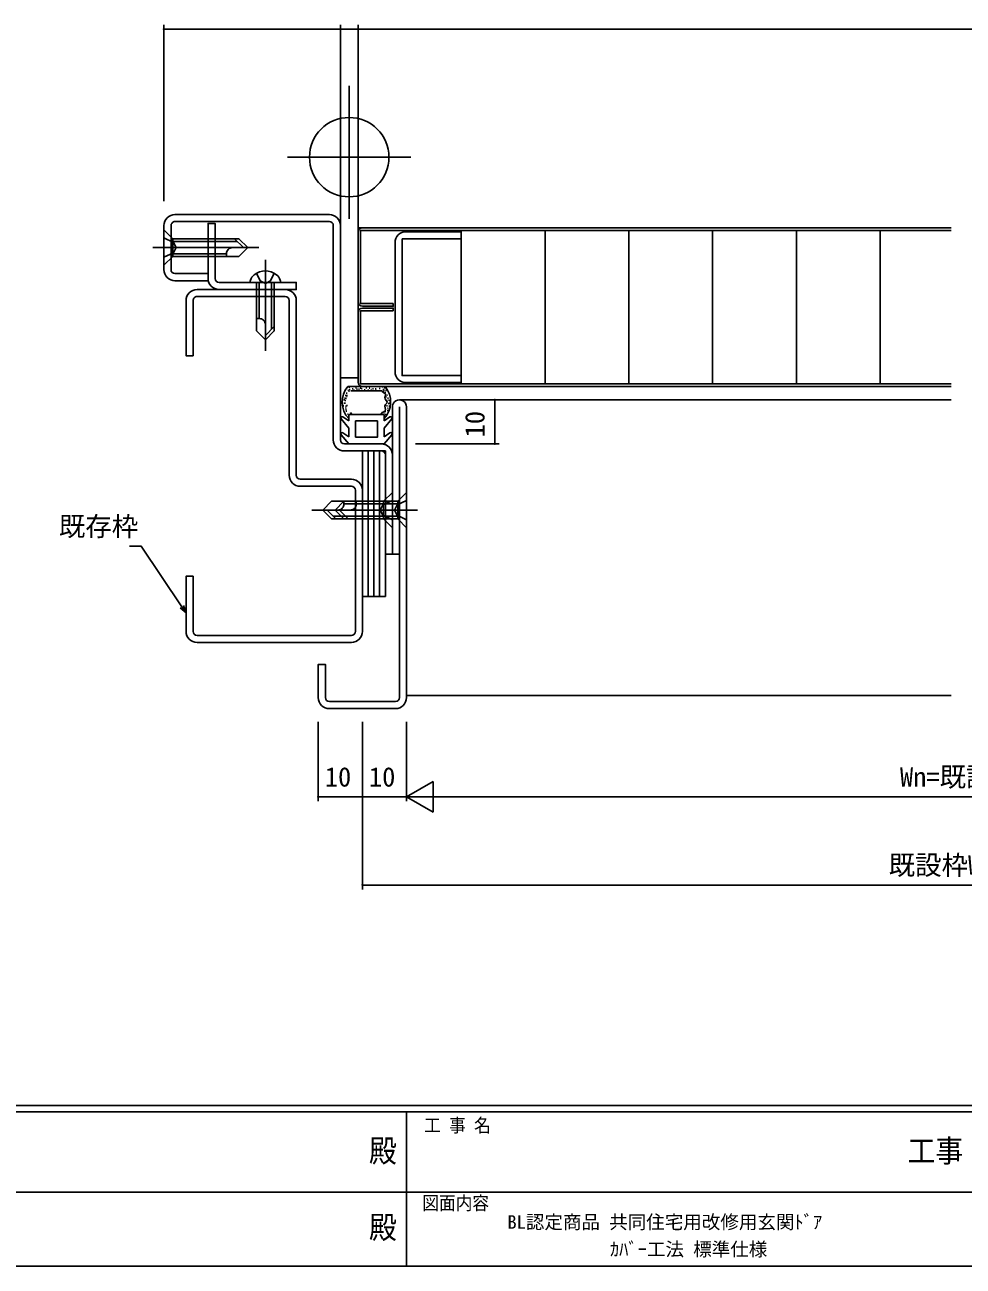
# Model space of a CAD drawing. Units: millimetres, scale not verified. Extents: x -1040 to 397, y -282 to 282.
# Drawn here: x -95.4 to 117.3, y -282.1 to -0.7 of the extents above; entities that cross this region are included whole.
import ezdxf
from ezdxf.enums import TextEntityAlignment as Align

# ---------------------------------------------------------------- set-up
doc = ezdxf.new("R2010")
doc.units = ezdxf.units.MM
doc.header["$LTSCALE"] = 2
for name, color, linetype in [('0-1_USER1', 3, 'Continuous'), ('0-2_YKK_11', 7, 'Continuous'), ('0-3_YKK_12', 2, 'Continuous'), ('0-4_YKK_13', 4, 'Continuous'), ('0-6_YKK_D', 6, 'Continuous'), ('0-7_YKK_ZWAK', 7, 'Continuous')]:
    doc.layers.add(name, color=color, linetype=linetype)
doc.styles.add('ＭＳ ゴシック', font='')
doc.styles.get('ＭＳ ゴシック').set_extended_font_data('MS Gothic')

msp = doc.modelspace()

# ---------------------------------------------------------------- linework, layer by layer
at = {"layer": '0-2_YKK_11'}
for p, q in [((-61.372, -43.7), (-26.372, -43.7)), ((-63.872, -56.2), (-63.872, -46.2)), ((-62.272, -46.2), (-62.272, -56.2)), ((-26.372, -45.3), (-61.372, -45.3)), ((-25.472, -94.8), (-25.472, -46.2)), ((-23.872, -46.2), (-23.872, -94.8)), ((-11.472, -79.3), (-11.472, -50.1)), ((-36.372, -60.7), (-56.372, -60.7)), ((-56.372, -62.3), (-36.372, -62.3)), ((-35.472, -63.2), (-35.472, -102.8)), ((-33.872, -102.8), (-33.872, -63.2)), ((-12.072, -120.7), (-12.072, -87.3)), ((-10.472, -153.2), (-10.472, -87.3)), ((-8.872, -87.3), (-8.872, -153.2)), ((-22.972, -95.7), (-14.572, -95.7)), ((-14.572, -97.3), (-22.972, -97.3)), ((-21.372, -103.7), (-32.972, -103.7)), ((-32.972, -105.3), (-21.372, -105.3)), ((-20.472, -106.2), (-20.472, -138.2)), ((-18.872, -138.2), (-18.872, -106.2)), ((-10.472, -120.7), (-12.072, -120.7)), ((-21.372, -139.1), (-56.372, -139.1)), ((-56.372, -140.7), (-21.372, -140.7)), ((-26.372, -154.1), (-11.372, -154.1)), ((-11.372, -155.7), (-26.372, -155.7))]:
    msp.add_line(p, q, dxfattribs=at)
for points in [[(-53.872, -58.2), (-53.872, -45.7), (-52.272, -45.7), (-52.272, -58.2)], [(-8.972, -47.6), (3.528, -47.6), (3.528, -49.2), (-9.872, -49.2)], [(-9.872, -49.2), (-9.872, -80.2), (3.528, -80.2), (3.528, -81.8), (-8.972, -81.8)], [(-61.372, -57.1), (-53.872, -57.1), (-53.872, -58.7), (-61.372, -58.7)], [(-51.372, -59.1), (-33.872, -59.1), (-33.872, -60.7), (-51.372, -60.7)], [(-58.872, -63.2), (-58.872, -75.7), (-57.272, -75.7), (-57.272, -63.2)], [(-12.072, -98.2), (-12.072, -120.7), (-13.672, -120.7), (-13.672, -98.2)], [(-57.272, -138.2), (-57.272, -125.7), (-58.872, -125.7), (-58.872, -138.2)], [(-28.872, -153.2), (-28.872, -145.7), (-27.272, -145.7), (-27.272, -153.2)]]:
    msp.add_lwpolyline(points, dxfattribs=at)
for centre, radius, start, end in [((-61.372, -46.2), 2.5, 89.99998, 180.00002), ((-26.372, -46.2), 2.5, 360, 89.99998), ((-61.372, -46.2), 0.9, 89.99998, 180.00002), ((-26.372, -46.2), 0.9, 360, 89.99998), ((-8.972, -50.1), 2.5, 90.00001, 179.99999), ((-61.372, -56.2), 2.5, 180.00002, 270), ((-61.372, -56.2), 0.9, 180.00002, 270), ((-51.372, -58.2), 2.5, 180.00001, 269.99999), ((-51.372, -58.2), 0.9, 180.00001, 269.99999), ((-56.372, -63.2), 2.5, 89.99998, 180.00002), ((-36.372, -63.2), 2.5, 360, 89.99998), ((-56.372, -63.2), 0.9, 89.99998, 180.00002), ((-36.372, -63.2), 0.9, 360, 89.99998), ((-8.972, -79.3), 2.5, 180.00001, 269.99999), ((-10.472, -87.3), 1.6, 360, 180.00002), ((-22.972, -94.8), 2.5, 180.00002, 270), ((-22.972, -94.8), 0.9, 180.00002, 270), ((-14.572, -98.2), 2.5, 360, 89.99998), ((-14.572, -98.2), 0.9, 360, 89.99998), ((-32.972, -102.8), 2.5, 180.00002, 270), ((-32.972, -102.8), 0.9, 180.00002, 270), ((-21.372, -106.2), 2.5, 360, 89.99998), ((-21.372, -106.2), 0.9, 360, 89.99998), ((-56.372, -138.2), 2.5, 180.00002, 270), ((-56.372, -138.2), 0.9, 180.00002, 270), ((-21.372, -138.2), 0.9, 270, 360), ((-21.372, -138.2), 2.5, 270, 360), ((-26.372, -153.2), 2.5, 180.00002, 270), ((-26.372, -153.2), 0.9, 180.00002, 270), ((-11.372, -153.2), 2.5, 270, 360), ((-11.372, -153.2), 0.9, 270, 360)]:
    msp.add_arc(centre, radius, start, end, dxfattribs=at)
at = {"layer": '0-3_YKK_12'}
for p, q in [((-19.872, -46.7), (-18.872, -46.7)), ((-10.472, -85.7), (114.628, -85.7)), ((114.628, -152.699), (-8.872, -152.699))]:
    msp.add_line(p, q, dxfattribs=at)
at = {"layer": '0-4_YKK_13'}
for p, q in [((-21.872, -44.7), (-21.872, -14.563)), ((-35.872, -30.7), (-7.872, -30.7)), ((-23.872, -39.475), (-23.872, -80.7)), ((-19.872, -39.475), (-19.872, -80.7)), ((-63.872, -47.2), (-61.872, -49.2)), ((-19.872, -63.5), (-19.872, -47.7)), ((-18.872, -46.7), (114.628, -46.7)), ((3.528, -47.3), (3.528, -82.1)), ((22.528, -47.3), (22.528, -82.1)), ((41.528, -47.3), (41.528, -82.1)), ((60.528, -47.3), (60.528, -82.1)), ((79.528, -47.3), (79.528, -82.1)), ((98.528, -47.3), (98.528, -82.1)), ((-61.872, -49.8), (-47.272, -49.8)), ((-47.872, -49.2), (-45.872, -51.2)), ((-66.372, -51.2), (-42.372, -51.2)), ((-61.872, -52.6), (-49.672, -52.6)), ((-49.672, -52.6), (-49.672, -53.2)), ((-40.872, -54), (-40.872, -74.6)), ((-44.372, -59.1), (-44.234, -58.585)), ((-42.272, -59.1), (-42.272, -67.3)), ((-39.472, -59.1), (-39.472, -69.7)), ((-42.272, -67.3), (-42.872, -67.3)), ((-19.872, -65.9), (-19.872, -81.7)), ((-38.872, -69.1), (-40.872, -71.1)), ((-23.872, -80.7), (-20.872, -80.7)), ((-22.872, -80.7), (-19.872, -80.7)), ((-22.539, -84.225), (-22.339, -84.225)), ((-13.729, -82.7), (-22.215, -82.7)), ((-22.205, -83.485), (-22.005, -83.485)), ((-22.014, -83.783), (-21.814, -83.783)), ((-21.954, -82.853), (-21.754, -82.853)), ((-21.859, -83.402), (-21.659, -83.402)), ((-21.491, -83.7), (-14.453, -83.7)), ((-21.179, -83.198), (-20.979, -83.198)), ((-20.893, -83.484), (-20.693, -83.484)), ((-20.446, -83.001), (-20.246, -83.001)), ((-20.178, -83.269), (-19.978, -83.269)), ((-19.731, -83.287), (-19.531, -83.287)), ((-19.374, -83.055), (-19.174, -83.055)), ((-19.106, -83.198), (-18.906, -83.198)), ((-18.872, -82.7), (114.628, -82.7)), ((-18.444, -83.43), (-18.244, -83.43)), ((-18.105, -83.019), (-17.905, -83.019)), ((-17.658, -83.43), (-17.458, -83.43)), ((-17.372, -83.091), (-17.172, -83.091)), ((-16.979, -83.377), (-16.779, -83.377)), ((-16.55, -83.234), (-16.35, -83.234)), ((-15.96, -83.18), (-15.76, -83.18)), ((-15.889, -83.573), (-15.689, -83.573)), ((-15.049, -83.108), (-14.849, -83.108)), ((-14.368, -82.734), (-14.168, -82.734)), ((-14.244, -83.394), (-14.044, -83.394)), ((-14.177, -83.843), (-13.977, -83.843)), ((-14.058, -83.497), (-13.858, -83.497)), ((-13.938, -82.996), (-13.738, -82.996)), ((-13.771, -84.082), (-13.571, -84.082)), ((-13.64, -83.605), (-13.44, -83.605)), ((-23.255, -87.088), (-23.055, -87.088)), ((-23.064, -86.455), (-22.864, -86.455)), ((-23.052, -85.692), (-22.852, -85.692)), ((-22.921, -85.298), (-22.721, -85.298)), ((-22.885, -86.479), (-22.685, -86.479)), ((-22.849, -85.883), (-22.649, -85.883)), ((-22.754, -84.702), (-22.554, -84.702)), ((-22.718, -87.171), (-22.518, -87.171)), ((-22.646, -85.43), (-22.446, -85.43)), ((-22.515, -84.929), (-22.315, -84.929)), ((-22.491, -87.004), (-22.291, -87.004)), ((-22.479, -84.69), (-22.279, -84.69)), ((-13.58, -85), (-13.38, -85)), ((-13.413, -87.076), (-13.213, -87.076)), ((-13.366, -84.618), (-13.166, -84.618)), ((-13.163, -85.334), (-12.963, -85.334)), ((-13.139, -85.752), (-12.939, -85.752)), ((-13.008, -86.575), (-12.808, -86.575)), ((-12.853, -87.183), (-12.653, -87.183)), ((-12.841, -85.895), (-12.641, -85.895)), ((-12.805, -86.432), (-12.605, -86.432)), ((-21.972, -92.1), (-23.716, -90.021)), ((-21.972, -90.481), (-23.32, -89.579)), ((-22.723, -87.503), (-22.523, -87.503)), ((-22.676, -87.925), (-22.476, -87.925)), ((-22.618, -88.312), (-22.418, -88.312)), ((-22.289, -88.934), (-22.089, -88.934)), ((-21.972, -89), (-17.972, -89)), ((-21.972, -90.481), (-21.972, -89)), ((-13.972, -89), (-17.972, -89)), ((-14.043, -88.664), (-13.843, -88.664)), ((-13.972, -90.481), (-13.972, -89)), ((-13.972, -90.481), (-12.624, -89.579)), ((-13.972, -92.1), (-12.228, -90.021)), ((-13.75, -88.336), (-13.55, -88.336)), ((-13.691, -89.04), (-13.491, -89.04)), ((-13.269, -88.16), (-13.069, -88.16)), ((-13.21, -87.597), (-13.01, -87.597)), ((-21.972, -94.081), (-21.972, -92.1)), ((-20.472, -90.5), (-15.472, -90.5)), ((-20.472, -94.2), (-20.472, -90.5)), ((-13.972, -94.081), (-13.972, -92.1)), ((-21.972, -95.7), (-23.716, -93.621)), ((-21.972, -94.081), (-23.32, -93.179)), ((-13.972, -94.081), (-12.624, -93.179)), ((-13.972, -95.7), (-12.228, -93.621)), ((-13.972, -95.7), (-21.972, -95.7)), ((-18.872, -97.3), (-18.872, -130.3)), ((-17.572, -97.3), (-17.572, -130.3)), ((-16.272, -97.3), (-16.272, -130.3)), ((-14.972, -97.3), (-14.972, -130.3)), ((-23.072, -109.3), (-23.072, -108.7)), ((-10.872, -109.3), (-23.072, -109.3)), ((-20.272, -109.3), (-20.272, -108.7)), ((-14.072, -109.3), (-20.272, -109.3)), ((-6.372, -110.7), (-30.372, -110.7)), ((-9.572, -110.7), (-27.572, -110.7)), ((-24.872, -112.7), (-26.872, -110.7)), ((-10.872, -112.1), (-25.472, -112.1)), ((-22.072, -112.7), (-24.072, -110.7)), ((-14.072, -112.1), (-22.672, -112.1)), ((-12.072, -114.7), (-14.072, -112.7)), ((-8.872, -114.7), (-10.872, -112.7)), ((-18.872, -130.3), (-13.672, -130.3))]:
    msp.add_line(p, q, dxfattribs=at)
for points in [[(-63.872, -47.2), (-63.872, -55.2), (-61.872, -53.2), (-61.872, -49.2)], [(114.628, -47.3), (-19.272, -47.3), (-19.272, -63.9), (-11.872, -63.9)], [(-63.872, -49), (-61.719, -50.05), (-61.108, -51.2)], [(-61.872, -49.2), (-46.872, -49.2), (-44.872, -51.2)], [(-63.872, -53.4), (-61.719, -52.35), (-61.108, -51.2)], [(-61.872, -53.2), (-46.872, -53.2), (-44.872, -51.2)], [(-44.372, -59.1), (-37.372, -59.1), (-37.51, -58.585)], [(-42.872, -57.007), (-42.022, -58.75), (-40.872, -59.361)], [(-38.872, -57.007), (-39.722, -58.75), (-40.872, -59.361)], [(-42.872, -59.1), (-42.872, -70.1), (-40.872, -72.1)], [(-38.872, -59.1), (-38.872, -70.1), (-40.872, -72.1)], [(-11.872, -63.9), (-11.872, -64.5), (-18.872, -64.5)], [(114.628, -82.1), (-19.272, -82.1), (-19.272, -65.5), (-11.872, -65.5)], [(-11.872, -65.5), (-11.872, -64.9), (-18.872, -64.9)], [(-14.397, -88.589), (-14.003, -88.398), (-13.712, -88.17), (-13.625, -87.872), (-13.711, -87.506), (-13.768, -87.121), (-13.617, -86.768), (-13.37, -86.45), (-13.278, -86.15), (-13.456, -85.849), (-13.696, -85.521), (-13.754, -85.146), (-13.649, -84.752), (-13.624, -84.416), (-13.86, -84.188), (-14.214, -83.987), (-14.453, -83.7)], [(-20.472, -94.2), (-15.472, -94.2), (-15.472, -90.5)], [(-13.672, -130.3), (-13.672, -97.3), (-18.872, -97.3)], [(-12.072, -114.7), (-12.072, -106.7), (-14.072, -108.7), (-14.072, -112.7)], [(-8.872, -114.7), (-8.872, -106.7), (-10.872, -108.7), (-10.872, -112.7)], [(-10.872, -108.7), (-25.872, -108.7), (-27.872, -110.7)], [(-14.072, -108.7), (-23.072, -108.7), (-25.072, -110.7)], [(-12.072, -108.5), (-14.225, -109.55), (-14.836, -110.7)], [(-8.872, -108.5), (-11.025, -109.55), (-11.636, -110.7)], [(-10.872, -112.7), (-25.872, -112.7), (-27.872, -110.7)], [(-14.072, -112.7), (-23.072, -112.7), (-25.072, -110.7)], [(-12.072, -112.9), (-14.225, -111.85), (-14.836, -110.7)], [(-8.872, -112.9), (-11.025, -111.85), (-11.636, -110.7)]]:
    msp.add_lwpolyline(points, dxfattribs=at)
msp.add_circle((-21.872, -30.7), 9, dxfattribs=at)
for centre, radius, start, end in [((-18.872, -47.7), 1, 90, 180), ((-48.34, -52.533), 1.333, 90, 182.86598), ((-42.012, -59.18), 2.3, 126.88409, 165), ((-40.872, -60.7), 4.2, 53.11591, 126.88409), ((-39.732, -59.18), 2.3, 15, 53.11591), ((-18.872, -63.5), 1, 180, 270), ((-42.205, -68.632), 1.333, 0, 92.86598), ((-18.872, -65.9), 1, 90, 180), ((-17.972, -86.2), 5.5, 140.48036, 223.34175), ((-18.872, -81.7), 1, 180, 270), ((-17.972, -86.2), 5.5, 316.65824, 39.51963), ((-23.487, -89.829), 0.3, 56.21114, 220.00244), ((-17.972, -86.2), 4.3, 213.7499, 220.62928), ((-17.972, -86.2), 4.3, 319.37051, 326.2499), ((-12.458, -89.829), 0.3, 319.99756, 123.78886), ((-23.487, -93.429), 0.3, 56.21114, 220.00244), ((-12.458, -93.429), 0.3, 319.99756, 123.78886), ((-24.404, -109.367), 1.333, 270, 2.86598), ((-21.604, -109.367), 1.333, 270, 2.86598)]:
    msp.add_arc(centre, radius, start, end, dxfattribs=at)
at = {"layer": '0-6_YKK_D'}
for p, q in [((-63.872, -40.7), (-63.872, -0.7)), ((-63.872, -1.7), (-23.872, -1.7)), ((-23.872, -40.7), (-23.872, -0.7)), ((-23.872, -19.7), (-23.872, -0.7)), ((-19.872, -1.7), (-23.872, -1.7)), ((-19.872, -40.7), (-19.872, -0.7)), ((-19.872, -19.7), (-19.872, -0.7)), ((252.128, -1.7), (-19.872, -1.7)), ((-6.872, -85.7), (12.128, -85.7)), ((11.128, -85.7), (11.128, -95.7)), ((-6.872, -95.7), (12.128, -95.7)), ((-28.872, -158.7), (-28.872, -176.7)), ((-18.872, -158.7), (-18.872, -176.7)), ((-18.872, -158.7), (-18.872, -196.7)), ((-18.872, -158.7), (-18.872, -176.7)), ((-8.872, -158.7), (-8.872, -176.7)), ((-8.872, -158.7), (-8.872, -176.7)), ((-8.872, -175.7), (-2.81, -172.2)), ((-2.81, -179.2), (-2.81, -172.2)), ((-28.872, -175.7), (-18.872, -175.7)), ((-18.872, -175.7), (-8.872, -175.7)), ((-8.872, -175.7), (-2.81, -179.2)), ((-8.872, -175.7), (3.252, -175.7)), ((-1.872, -175.7), (234.128, -175.7)), ((-18.872, -195.7), (251.128, -195.7))]:
    msp.add_line(p, q, dxfattribs=at)
for points in [[(-58.872, -134.032), (-59.819, -132.62), (-69.01, -118.913), (-71.71, -118.913)], [(-59.441, -132.366), (-58.872, -134.032), (-60.197, -132.874)]]:
    msp.add_lwpolyline(points, dxfattribs=at)
for centre, start, end in [((-63.872, -1.7), 0, 180), ((-63.872, -1.7), 180, 0), ((-23.872, -1.7), 0, 180), ((-23.872, -1.7), 0, 180), ((-23.872, -1.7), 180, 0), ((-23.872, -1.7), 180, 0), ((-19.872, -1.7), 0, 180), ((-19.872, -1.7), 0, 180), ((-19.872, -1.7), 180, 0), ((-19.872, -1.7), 180, 0), ((11.128, -85.7), 90, 270), ((11.128, -85.7), 270, 90), ((11.128, -95.7), 90, 270), ((11.128, -95.7), 270, 90), ((-28.872, -175.7), 0, 180), ((-28.872, -175.7), 180, 0), ((-18.872, -175.7), 0, 180), ((-18.872, -175.7), 0, 180), ((-18.872, -175.7), 180, 0), ((-18.872, -175.7), 180, 0), ((-18.872, -195.7), 0, 180), ((-18.872, -195.7), 180, 0)]:
    msp.add_arc(centre, 0.106, start, end, dxfattribs=at)
at = {"layer": '0-7_YKK_ZWAK'}
for p, q in [((376.1, -245.7), (-393.9, -245.7)), ((338.3, -247.1), (-393.9, -247.1)), ((-8.9, -247.1), (-8.9, -282.1)), ((-136.3, -265.299), (-7.5, -265.299)), ((-7.5, -265.299), (121.3, -265.299)), ((-393.9, -282.1), (338.3, -282.1))]:
    msp.add_line(p, q, dxfattribs=at)

# ---------------------------------------------------------------- texts
at = {"layer": '0-1_USER1', "style": 'ＭＳ ゴシック'}
for s, p in [('BL認定商品 共同住宅用改修用玄関ﾄﾞｱ', (13.997, -274.549)), ('ｶﾊﾞｰ工法 標準仕様', (37.237, -280.725))]:
    msp.add_text(s, height=3.079, dxfattribs=at).set_placement(p, align=Align.BOTTOM_LEFT)
at = {"layer": '0-6_YKK_D', "style": 'ＭＳ ゴシック'}
msp.add_text('10', height=4.399, rotation=90, dxfattribs=at).set_placement((10.128, -94.22), align=Align.BOTTOM_LEFT)
for s, p in [('既存枠', (-87.71, -117.913)), ('Wn=既設枠W-20', (103.008, -174.7)), ('10', (-27.392, -174.7)), ('10', (-17.392, -174.7)), ('既設枠W寸法', (100.448, -194.7))]:
    msp.add_text(s, height=4.399, dxfattribs=at).set_placement(p, align=Align.BOTTOM_LEFT)
at = {"layer": '0-7_YKK_ZWAK', "style": 'ＭＳ ゴシック', "width": 0.9}
for s, height, p in [('工 事 名', 3.079, (-4.888, -252.633)), ('殿', 5.132, (-17.382, -260.056)), ('工事', 5.132, (104.731, -260.056)), ('図面内容', 3.079, (-5.283, -270.248)), ('殿', 5.132, (-17.382, -277.378))]:
    msp.add_text(s, height=height, dxfattribs=at).set_placement(p, align=Align.BOTTOM_LEFT)

doc.saveas('drawing.dxf')
